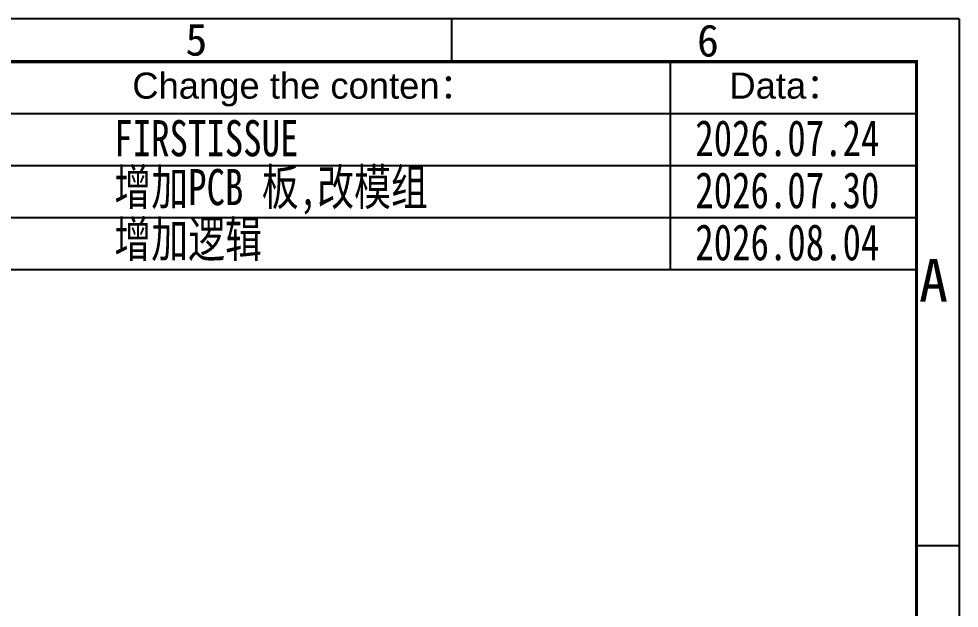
# Model space of a CAD drawing. Header units: millimetres. Extents: x -302 to 649, y -276 to -53.
# Drawn here: x -79.6 to 19.9, y -115.2 to -52.8 of the extents above; entities that cross this region are included whole.
import ezdxf

# ---------------------------------------------------------------- set-up
doc = ezdxf.new("R2010")
doc.units = ezdxf.units.MM
doc.header["$LTSCALE"] = 5
doc.header["$MEASUREMENT"] = 0
doc.styles.get("Standard").update_dxf_attribs({"font": ''})
doc.styles.add('TITLE', font='arial.ttf')
doc.styles.add('外框字体', font='simhei.ttf', dxfattribs={"width": 0.75, "height": 0.679415})
doc.styles.get('Standard').set_extended_font_data('KaiTi_GB2312')

msp = doc.modelspace()

# ---------------------------------------------------------------- linework, layer by layer
for p, q in [((19.868, -52.812), (-302.49, -52.812)), ((-33.858, -52.812), (-33.858, -57.337)), ((19.868, -52.812), (19.868, -275.636)), ((15.344, -57.337), (15.344, -84.622)), ((15.344, -108.518), (19.868, -108.518))]:
    msp.add_line(p, q)
at = {"color": 0}
for p, q in [((-10.73, -57.337), (-10.73, -79.371)), ((15.344, -62.845), (-103.233, -62.845)), ((15.344, -68.354), (-103.233, -68.354)), ((15.344, -73.863), (-103.233, -73.863)), ((15.344, -79.371), (-103.233, -79.371))]:
    msp.add_line(p, q, dxfattribs=at)
at = {"const_width": 0.339}
msp.add_lwpolyline([(15.344, -271.111), (15.344, -57.337), (-297.966, -57.337), (-297.966, -271.111)], close=True, dxfattribs=at)

# ---------------------------------------------------------------- texts
for s, height, p in [('5', 3.393, (-62.007, -56.707)), ('6', 3.393, (-7.874, -56.804)), ('A', 4.524, (15.612, -82.738))]:
    msp.add_text(s, height=height).set_placement(p)
at = {"color": 0, "style": 'TITLE'}
for s, height, p in [('Change the conten：', 2.75433, (-67.633, -61.256)), ('Data：', 2.7543, (-4.448, -61.256))]:
    msp.add_text(s, height=height, dxfattribs=at).set_placement(p)
at = {"color": 0, "char_height": 3.81912, "attachment_point": 1, "style": '外框字体'}
for s, insert, width in [('{\\fNSimSun|b0|i0|c134|p49;FIRSTISSUE}', (-69.539, -63.532), 13.51793), ('{\\fNSimSun|b0|i0|c134|p49;2026.07.24}', (-8.059, -63.519), 13.51793), ('{\\fNSimSun|b0|i0|c134|p49;增加PCB 板,改模组}', (-69.539, -68.701), 38.36247), ('{\\fNSimSun|b0|i0|c134|p49;2026.07.30}', (-8.059, -69.028), 13.51793), ('{\\fNSimSun|b0|i0|c134|p49;增加逻辑}', (-69.539, -74.21), 38.36247), ('{\\fNSimSun|b0|i0|c134|p49;2026.08.04}', (-8.059, -74.537), 13.51793)]:
    msp.add_mtext(s, dxfattribs=dict(at, insert=insert, width=width))

doc.saveas('drawing.dxf')
